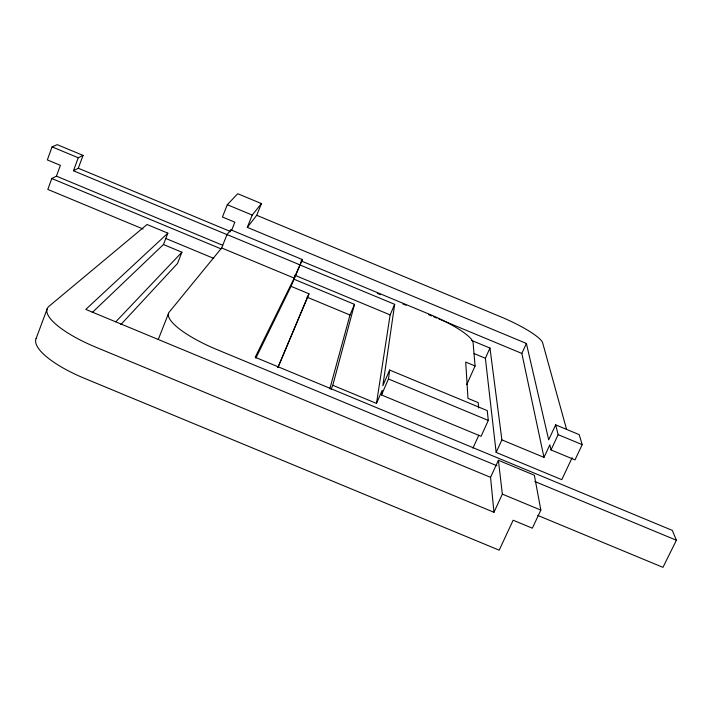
<?xml version="1.0" encoding="UTF-8"?>
<svg xmlns="http://www.w3.org/2000/svg" width="712" height="712" viewBox="0 0 712 712"><rect width="100%" height="100%" fill="white"/><g stroke="black" fill="none" stroke-linecap="round" stroke-linejoin="round"><path stroke-width="1.07" d="M381.516 394.964L388.467 378.971L389.651 370.053L487.266 410.602L488.298 420.427L481.089 436.305L381.516 394.964L382.193 390.292L376.488 403.419L332.78 385.281L354.505 304.362L293.967 279.193M299.227 264.659L394.671 304.344L382.851 385.726L389.651 370.053M376.488 403.419L390.132 314.891L394.671 304.344M329.834 388.77L349.993 315.015L354.505 304.362M227.386 234.782L73.443 170.773L78.302 168.237L83.046 155.394L57.227 144.652L52.083 146.877L47.339 159.915L60.395 165.344L56.435 176.158L51.807 178.525L47.82 189.428L143.085 229.015M73.443 170.773L78.24 157.761L83.046 155.394M36.152 338.431L47.348 308.412M92.257 312.532L163.448 244.528L167.863 233.153L147.046 224.502L49.048 306.249A67.204 18.975 20.6 0 0 96.165 347.331L493.959 512.275L502.352 494.128L498.391 460.281L534.356 475.216L540.844 510.095L532.336 528.188L513.147 520.232L499.183 550.18L84.31 378.268A66.875 20.203 20.5 0 1 36.606 337.595M163.448 244.528L181.916 252.199L177.484 263.52L120.826 324.583M158.242 339.562L168.575 313.289M471.54 340.407L489.963 348.061L501.889 439.891L543.986 457.371L549.842 444.822L551.017 449.931L575.002 459.89L582.202 444.635L579.185 434.632L555.663 424.859L548.685 439.829L526.391 343.442L247.295 227.359L256.729 215.3L261.429 203.579L237.728 193.717L227.306 204.7L222.429 217.018L234.862 222.189L231.614 230.359M496.878 465.746L216.822 349.53A60.867 15.815 21.9 0 1 169.305 312.007L221.663 247.954L227.003 234.542L230.928 229.86L302.306 259.542L291.057 286.34L255.866 358.118M230.127 231.89L230.928 229.86M247.295 227.359L252.217 215.069L261.429 203.579M537.818 515.452L662.952 567.348L676.4 540.248L672.288 530.378L255.181 357.264L294.216 278.116L302.306 259.542M291.057 286.34L308.981 293.789L277.965 367.534M277.947 367.365L308.981 293.789M331.062 389.313L332.78 385.281M466.743 384.578L475.082 365.977L473.088 342.668A47.829 9.737 23.5 0 0 429.478 314.277L301.123 260.904M572.145 457.674L561.777 479.666L496.148 452.423L485.379 358.261L489.963 348.061M472.928 448.168L478.829 435.174M543.986 457.371L521.851 353.437L526.391 343.442M496.148 452.423L501.889 439.891M493.959 512.275L490.559 477.343L498.391 460.281M551.017 449.931L558.163 434.649L555.663 424.859M115.771 321.824L181.916 252.199M167.863 233.153L85.787 309.409L490.559 477.343M475.082 365.977L465.719 362.088L467.971 398.373L478.206 402.627L478.669 407.976M165.62 238.387L213.76 258.394M306.97 297.135L349.993 315.015M558.163 434.649L582.202 444.635M388.467 378.971L488.298 420.427M534.837 481.499L676.4 540.248M502.352 494.128L540.844 510.095M256.729 215.3L500.705 316.804A44.064 8.17 23.9 0 1 542.686 342.935L566.556 429.318M227.306 204.7L252.217 215.069M52.083 146.877L78.24 157.761M78.302 168.237L230.27 231.436M377.351 293.344L380.422 294.626M402.965 303.997L406.045 305.279M428.588 314.651L431.659 315.932M433.715 316.787L436.785 318.059M438.841 318.914L521.851 353.437M227.003 234.542L299.707 264.775M56.435 176.158L222.767 245.311M294.643 275.188L390.132 314.891M221.663 247.954L294.216 278.116M474.103 353.57L485.379 358.261M51.807 178.525L221.112 248.906"/></g></svg>
